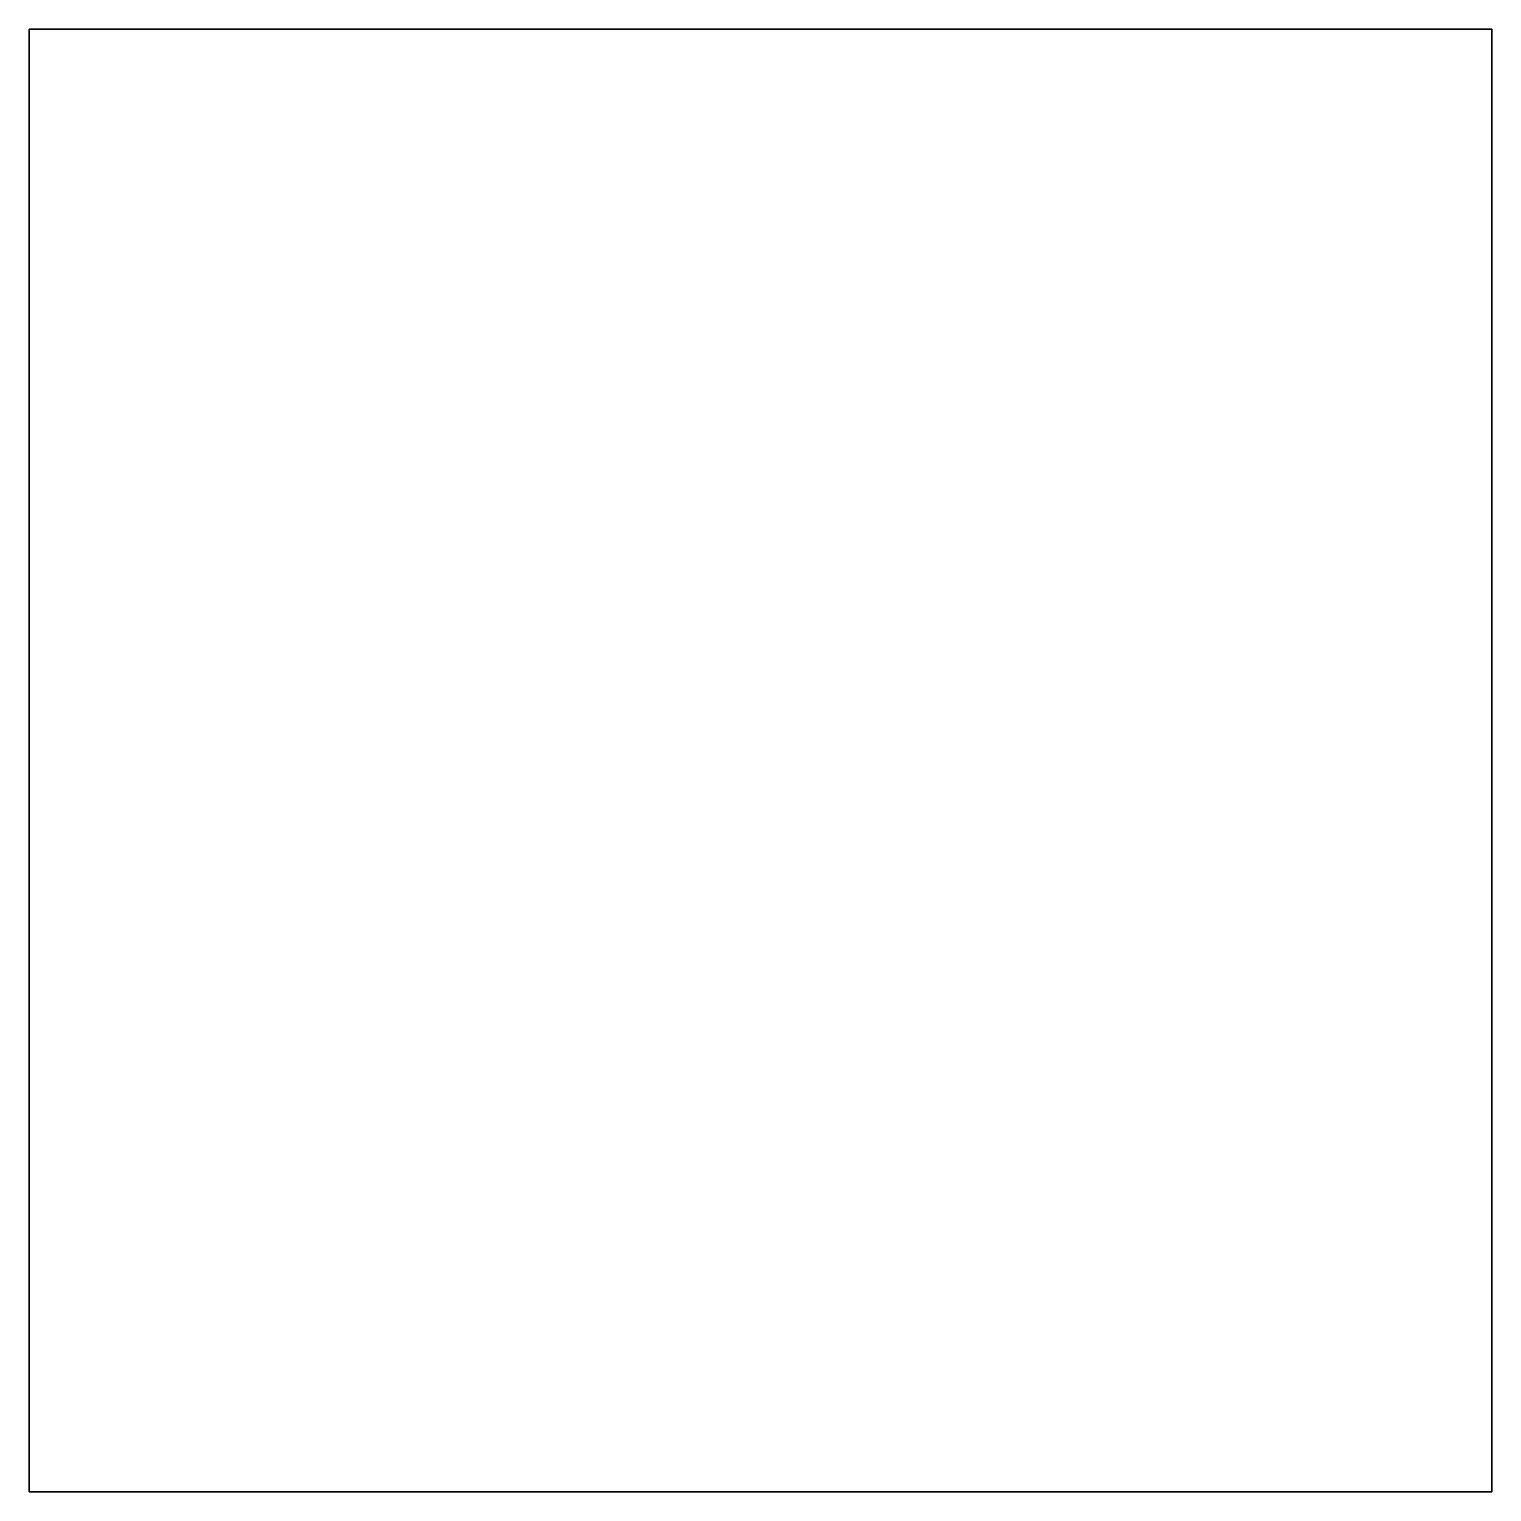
# Model space of a CAD drawing. Extents: x -1 to 7, y -4.28 to 2.64.
# Drawn here: x 6 to 7, y 0 to 1 of the extents above.
import ezdxf

# ---------------------------------------------------------------- set-up
doc = ezdxf.new("R2010")
doc.units = 0
doc.layers.get('0').update_dxf_attribs({"linetype": 'CONTINUOUS'})

msp = doc.modelspace()

# ---------------------------------------------------------------- linework, layer by layer
for points in [[(7, 1, -4.01), (7, 1, -5.01), (6, 1, -5.01), (6, 1, -4.01)], [(7, 1, -5.01), (7, 0, -5.01), (6, 0, -5.01), (6, 1, -5.01)], [(6, 1, -5.01), (6, 0, -5.01), (6, 0, -4.01), (6, 1, -4.01)], [(6, 1, -4.01), (6, 0, -4.01), (7, 0, -4.01), (7, 1, -4.01)], [(7, 0, -4.01), (7, 0, -5.01), (7, 1, -5.01), (7, 1, -4.01)], [(6, 0, -4.01), (6, 0, -5.01), (7, 0, -5.01), (7, 0, -4.01)]]:
    msp.add_3dface(points)

doc.saveas('drawing.dxf')
